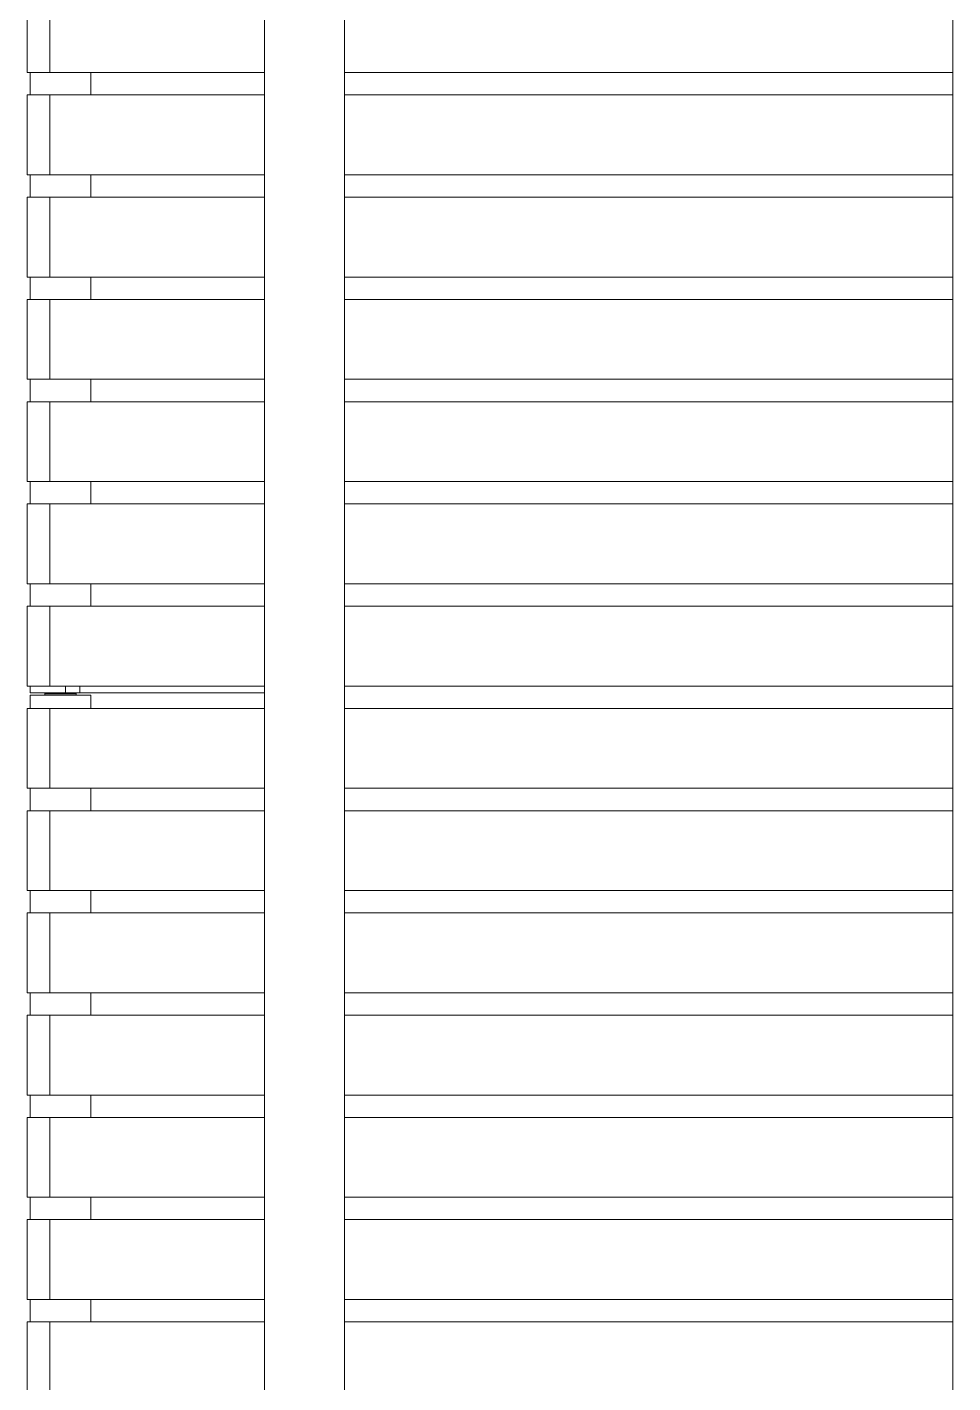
# Model space of a CAD drawing. Header units: millimetres. Extents: x 8553 to 64453, y 11523 to 72084.
# Drawn here: x 49689 to 50153, y 15527 to 16206 of the extents above; entities that cross this region are included whole.
import ezdxf

# ---------------------------------------------------------------- set-up
doc = ezdxf.new("R2010")
doc.units = ezdxf.units.MM
doc.layers.add('grey', color=254, linetype='Continuous')

msp = doc.modelspace()

# ---------------------------------------------------------------- linework, layer by layer
at = {"layer": 'grey', "linetype": 'Continuous', "lineweight": 15}
for p, q in [((49808.083, 16771.297), (49808.083, 14149.697)), ((49848.083, 14149.697), (49848.083, 16771.297)), ((50152.846, 16771.297), (50152.846, 14149.697)), ((49689.15, 16223.591), (49689.15, 16183.591)), ((49700.512, 16223.591), (49700.512, 16183.591)), ((49689.15, 16183.591), (49700.512, 16183.591)), ((49690.644, 16183.591), (49690.644, 16172.391)), ((49690.644, 16183.591), (49690.644, 16172.391)), ((49808.083, 16183.591), (49700.512, 16183.591)), ((49721.044, 16172.391), (49721.044, 16183.591)), ((49721.044, 16172.391), (49721.044, 16183.591)), ((50152.846, 16183.591), (49848.083, 16183.591)), ((49689.15, 16172.391), (49689.15, 16132.391)), ((49689.15, 16172.391), (49700.512, 16172.391)), ((49700.512, 16172.391), (49700.512, 16132.391)), ((49808.083, 16172.391), (49700.512, 16172.391)), ((50152.846, 16172.391), (49848.083, 16172.391)), ((49689.15, 16132.391), (49700.512, 16132.391)), ((49690.644, 16132.391), (49690.644, 16121.191)), ((49690.644, 16132.391), (49690.644, 16121.191)), ((49808.083, 16132.391), (49700.512, 16132.391)), ((49721.044, 16121.191), (49721.044, 16132.391)), ((49721.044, 16121.191), (49721.044, 16132.391)), ((50152.846, 16132.391), (49848.083, 16132.391)), ((49689.15, 16121.191), (49689.15, 16081.191)), ((49689.15, 16121.191), (49700.512, 16121.191)), ((49700.512, 16121.191), (49700.512, 16081.191)), ((49808.083, 16121.191), (49700.512, 16121.191)), ((50152.846, 16121.191), (49848.083, 16121.191)), ((49689.15, 16081.191), (49700.512, 16081.191)), ((49690.644, 16081.191), (49690.644, 16069.991)), ((49690.644, 16081.191), (49690.644, 16069.991)), ((49808.083, 16081.191), (49700.512, 16081.191)), ((49721.044, 16069.991), (49721.044, 16081.191)), ((49721.044, 16069.991), (49721.044, 16081.191)), ((50152.846, 16081.191), (49848.083, 16081.191)), ((49689.15, 16069.991), (49689.15, 16029.991)), ((49689.15, 16069.991), (49700.512, 16069.991)), ((49700.512, 16069.991), (49700.512, 16029.991)), ((49808.083, 16069.991), (49700.512, 16069.991)), ((50152.846, 16069.991), (49848.083, 16069.991)), ((49689.15, 16029.991), (49700.512, 16029.991)), ((49690.644, 16029.991), (49690.644, 16018.791)), ((49690.644, 16029.991), (49690.644, 16018.791)), ((49808.083, 16029.991), (49700.512, 16029.991)), ((49721.044, 16018.791), (49721.044, 16029.991)), ((49721.044, 16018.791), (49721.044, 16029.991)), ((50152.846, 16029.991), (49848.083, 16029.991)), ((49689.15, 16018.791), (49689.15, 15978.791)), ((49689.15, 16018.791), (49700.512, 16018.791)), ((49700.512, 16018.791), (49700.512, 15978.791)), ((49808.083, 16018.791), (49700.512, 16018.791)), ((50152.846, 16018.791), (49848.083, 16018.791)), ((49689.15, 15978.791), (49700.512, 15978.791)), ((49690.644, 15978.791), (49690.644, 15967.591)), ((49690.644, 15978.791), (49690.644, 15967.591)), ((49808.083, 15978.791), (49700.512, 15978.791)), ((49721.044, 15967.591), (49721.044, 15978.791)), ((49721.044, 15967.591), (49721.044, 15978.791)), ((50152.846, 15978.791), (49848.083, 15978.791)), ((49689.15, 15967.591), (49689.15, 15927.591)), ((49689.15, 15967.591), (49700.512, 15967.591)), ((49700.512, 15967.591), (49700.512, 15927.591)), ((49808.083, 15967.591), (49700.512, 15967.591)), ((50152.846, 15967.591), (49848.083, 15967.591)), ((49689.15, 15927.591), (49700.512, 15927.591)), ((49690.644, 15927.591), (49690.644, 15916.391)), ((49690.644, 15927.591), (49690.644, 15916.391)), ((49808.083, 15927.591), (49700.512, 15927.591)), ((49721.044, 15916.391), (49721.044, 15927.591)), ((49721.044, 15916.391), (49721.044, 15927.591)), ((50152.846, 15927.591), (49848.083, 15927.591)), ((49689.15, 15916.391), (49689.15, 15876.391)), ((49689.15, 15916.391), (49700.512, 15916.391)), ((49700.512, 15916.391), (49700.512, 15876.391)), ((49808.083, 15916.391), (49700.512, 15916.391)), ((50152.846, 15916.391), (49848.083, 15916.391)), ((49689.15, 15876.391), (49700.512, 15876.391)), ((49690.644, 15876.391), (49690.644, 15872.957)), ((49808.083, 15876.391), (49700.512, 15876.391)), ((49708.339, 15872.957), (49708.339, 15876.391)), ((49715.571, 15876.391), (49715.571, 15872.957)), ((50152.846, 15876.391), (49848.083, 15876.391)), ((49690.644, 15872.957), (49708.339, 15872.957)), ((49690.644, 15871.757), (49690.644, 15865.191)), ((49690.644, 15871.757), (49691.716, 15871.757)), ((49691.716, 15871.757), (49721.044, 15871.757)), ((49698.444, 15872.957), (49698.044, 15872.557)), ((49698.044, 15872.557), (49698.044, 15871.757)), ((49698.044, 15872.557), (49712.269, 15872.557)), ((49715.571, 15872.957), (49708.339, 15872.957)), ((49712.269, 15872.557), (49713.644, 15872.557)), ((49713.644, 15872.557), (49713.244, 15872.957)), ((49713.644, 15871.757), (49713.644, 15872.557)), ((49715.571, 15872.957), (49808.083, 15872.957)), ((49721.044, 15865.191), (49721.044, 15871.757)), ((49689.15, 15865.191), (49689.15, 15825.191)), ((49689.15, 15865.191), (49700.512, 15865.191)), ((49700.512, 15865.191), (49700.512, 15825.191)), ((49808.083, 15865.191), (49700.512, 15865.191)), ((50152.846, 15865.191), (49848.083, 15865.191)), ((49689.15, 15825.191), (49700.512, 15825.191)), ((49690.644, 15825.191), (49690.644, 15813.991)), ((49808.083, 15825.191), (49700.512, 15825.191)), ((49721.044, 15813.991), (49721.044, 15825.191)), ((50152.846, 15825.191), (49848.083, 15825.191)), ((49689.15, 15813.991), (49689.15, 15773.991)), ((49689.15, 15813.991), (49700.512, 15813.991)), ((49700.512, 15813.991), (49700.512, 15773.991)), ((49808.083, 15813.991), (49700.512, 15813.991)), ((50152.846, 15813.991), (49848.083, 15813.991)), ((49689.15, 15773.991), (49700.512, 15773.991)), ((49690.644, 15773.991), (49690.644, 15762.791)), ((49808.083, 15773.991), (49700.512, 15773.991)), ((49721.044, 15762.791), (49721.044, 15773.991)), ((50152.846, 15773.991), (49848.083, 15773.991)), ((49689.15, 15762.791), (49689.15, 15722.791)), ((49689.15, 15762.791), (49700.512, 15762.791)), ((49700.512, 15762.791), (49700.512, 15722.791)), ((49808.083, 15762.791), (49700.512, 15762.791)), ((50152.846, 15762.791), (49848.083, 15762.791)), ((49689.15, 15722.791), (49700.512, 15722.791)), ((49690.644, 15722.791), (49690.644, 15711.591)), ((49808.083, 15722.791), (49700.512, 15722.791)), ((49721.044, 15711.591), (49721.044, 15722.791)), ((50152.846, 15722.791), (49848.083, 15722.791)), ((49689.15, 15711.591), (49689.15, 15671.591)), ((49689.15, 15711.591), (49700.512, 15711.591)), ((49700.512, 15711.591), (49700.512, 15671.591)), ((49808.083, 15711.591), (49700.512, 15711.591)), ((50152.846, 15711.591), (49848.083, 15711.591)), ((49689.15, 15671.591), (49700.512, 15671.591)), ((49690.644, 15671.591), (49690.644, 15660.391)), ((49808.083, 15671.591), (49700.512, 15671.591)), ((49721.044, 15660.391), (49721.044, 15671.591)), ((50152.846, 15671.591), (49848.083, 15671.591)), ((49689.15, 15660.391), (49689.15, 15620.391)), ((49689.15, 15660.391), (49700.512, 15660.391)), ((49700.512, 15660.391), (49700.512, 15620.391)), ((49808.083, 15660.391), (49700.512, 15660.391)), ((50152.846, 15660.391), (49848.083, 15660.391)), ((49689.15, 15620.391), (49700.512, 15620.391)), ((49690.644, 15620.391), (49690.644, 15609.191)), ((49808.083, 15620.391), (49700.512, 15620.391)), ((49721.044, 15609.191), (49721.044, 15620.391)), ((50152.846, 15620.391), (49848.083, 15620.391)), ((49689.15, 15609.191), (49689.15, 15569.191)), ((49689.15, 15609.191), (49700.512, 15609.191)), ((49700.512, 15609.191), (49700.512, 15569.191)), ((49808.083, 15609.191), (49700.512, 15609.191)), ((50152.846, 15609.191), (49848.083, 15609.191)), ((49689.15, 15569.191), (49700.512, 15569.191)), ((49690.644, 15569.191), (49690.644, 15557.991)), ((49808.083, 15569.191), (49700.512, 15569.191)), ((49721.044, 15557.991), (49721.044, 15569.191)), ((50152.846, 15569.191), (49848.083, 15569.191)), ((49689.15, 15557.991), (49689.15, 15517.991)), ((49689.15, 15557.991), (49700.512, 15557.991)), ((49700.512, 15557.991), (49700.512, 15517.991)), ((49808.083, 15557.991), (49700.512, 15557.991)), ((50152.846, 15557.991), (49848.083, 15557.991))]:
    msp.add_line(p, q, dxfattribs=at)

doc.saveas('drawing.dxf')
